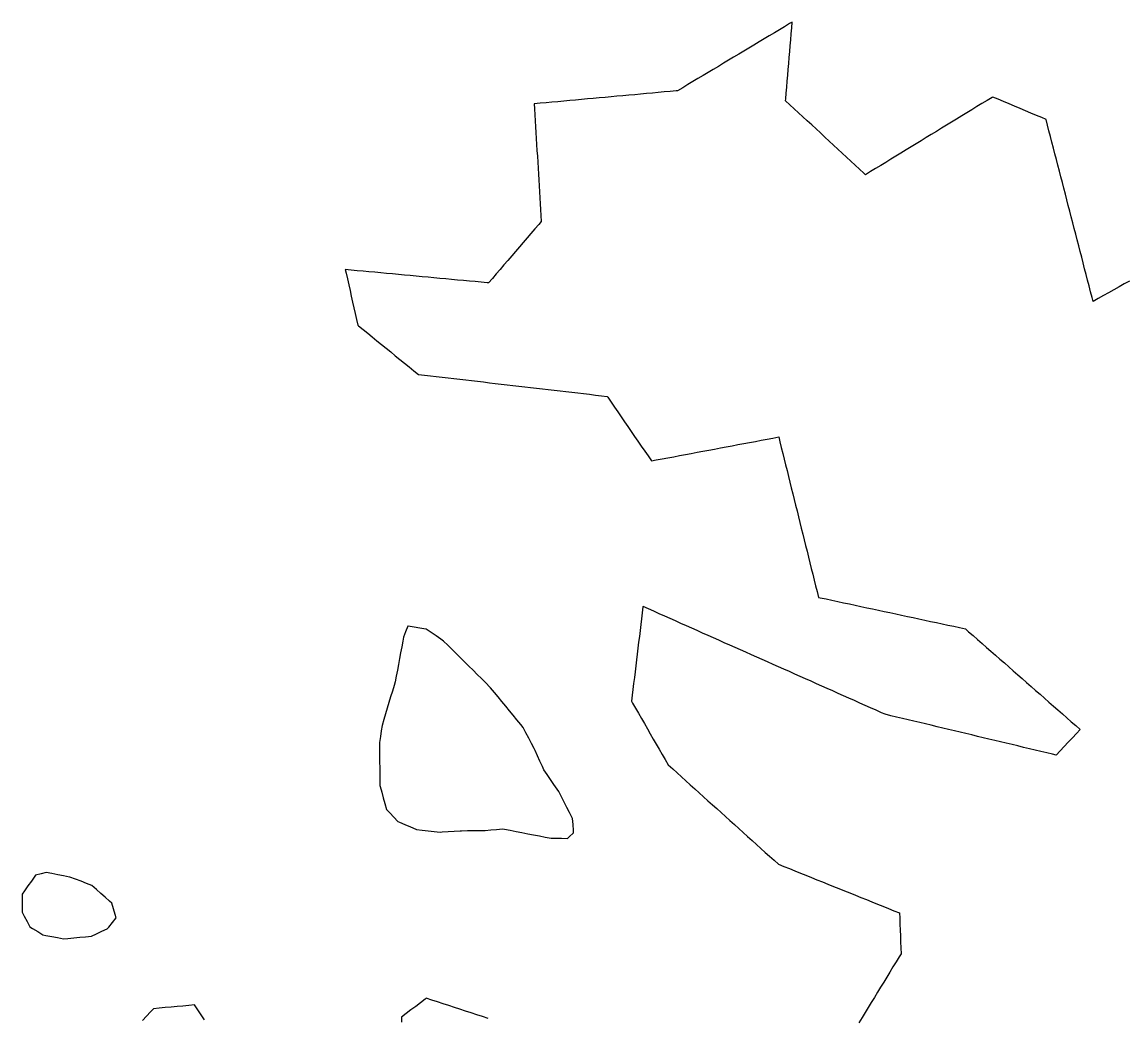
# Model space of a CAD drawing. Header units: millimetres. Extents: x 32 to 3054, y 42 to 5568.
# Drawn here: x 997.7 to 1183.8, y 4980.7 to 5148.6 of the extents above; entities that cross this region are included whole.
import ezdxf

# ---------------------------------------------------------------- set-up
doc = ezdxf.new("R2010")
doc.units = ezdxf.units.MM
for name, color, linetype in [('ALL_ISLANDS', 7, 'Continuous'), ('OUTLINE_ISLAND_01', 7, 'Continuous'), ('OUTLINE_ISLAND_23', 7, 'Continuous'), ('OUTLINE_ISLAND_65', 7, 'Continuous')]:
    doc.layers.add(name, color=color, linetype=linetype)

msp = doc.modelspace()

# ---------------------------------------------------------------- linework, layer by layer
at = {"layer": 'ALL_ISLANDS'}
for points in [[(1184.3455, 5104.938), (1183.4727, 5104.45), (1182.5999, 5103.962), (1181.7271, 5103.4739), (1180.8542, 5102.9859), (1179.9814, 5102.4978), (1179.1086, 5102.0098), (1178.2358, 5101.5218), (1178.0637, 5102.1869), (1177.8132, 5103.155), (1177.5628, 5104.1231), (1177.3123, 5105.0913), (1177.0618, 5106.0594), (1176.8114, 5107.0275), (1176.5609, 5107.9956), (1176.3104, 5108.9638), (1176.06, 5109.9319), (1175.8095, 5110.9), (1175.559, 5111.8681), (1175.3086, 5112.8363), (1175.0581, 5113.8044), (1174.8076, 5114.7725), (1174.5572, 5115.7406), (1174.3067, 5116.7088), (1174.0562, 5117.6769), (1173.8058, 5118.645), (1173.5553, 5119.6131), (1173.3048, 5120.5813), (1173.0544, 5121.5494), (1172.8039, 5122.5175), (1172.5534, 5123.4856), (1172.303, 5124.4538), (1172.0525, 5125.4219), (1171.802, 5126.39), (1171.5516, 5127.3581), (1171.3011, 5128.3263), (1171.0506, 5129.2944), (1170.8002, 5130.2625), (1170.5497, 5131.2306), (1170.2992, 5132.1988), (1169.6098, 5132.4876), (1168.6874, 5132.8739), (1167.7651, 5133.2603), (1166.8428, 5133.6466), (1165.9204, 5134.033), (1164.9981, 5134.4194), (1164.0757, 5134.8057), (1163.1534, 5135.1921), (1162.231, 5135.5785), (1161.3087, 5135.9648), (1161.2092, 5135.904), (1160.3559, 5135.3826), (1159.5027, 5134.8611), (1158.6494, 5134.3397), (1157.7961, 5133.8182), (1156.9428, 5133.2967), (1156.0895, 5132.7753), (1155.2363, 5132.2538), (1154.383, 5131.7324), (1153.5297, 5131.2109), (1152.6764, 5130.6894), (1151.8232, 5130.168), (1150.9699, 5129.6465), (1150.1166, 5129.1251), (1149.2633, 5128.6036), (1148.4101, 5128.0821), (1147.5568, 5127.5607), (1146.7035, 5127.0392), (1145.8502, 5126.5178), (1144.997, 5125.9963), (1144.1437, 5125.4748), (1143.2904, 5124.9534), (1142.4371, 5124.4319), (1141.5839, 5123.9105), (1140.7306, 5123.389), (1139.8773, 5122.8675), (1139.6142, 5123.1109), (1138.8801, 5123.7899), (1138.146, 5124.4689), (1137.4118, 5125.1479), (1136.6777, 5125.8269), (1135.9436, 5126.5059), (1135.2095, 5127.185), (1134.4753, 5127.864), (1133.7412, 5128.543), (1133.0071, 5129.222), (1132.273, 5129.901), (1131.5388, 5130.58), (1130.8047, 5131.259), (1130.0706, 5131.9381), (1129.3364, 5132.6171), (1128.6023, 5133.2961), (1127.8682, 5133.9751), (1127.1341, 5134.6541), (1126.3999, 5135.3331), (1126.4262, 5135.6406), (1126.5112, 5136.6369), (1126.5962, 5137.6333), (1126.6812, 5138.6297), (1126.7662, 5139.6261), (1126.8512, 5140.6225), (1126.9362, 5141.6188), (1127.0212, 5142.6152), (1127.1062, 5143.6116), (1127.1912, 5144.608), (1127.2762, 5145.6044), (1127.3612, 5146.6007), (1127.4462, 5147.5971), (1127.5312, 5148.5935), (1127.0855, 5148.3265), (1126.2277, 5147.8126), (1125.3699, 5147.2986), (1124.5121, 5146.7847), (1123.6542, 5146.2707), (1122.7964, 5145.7568), (1121.9386, 5145.2428), (1121.0808, 5144.7289), (1120.223, 5144.2149), (1119.3651, 5143.701), (1118.5073, 5143.1871), (1117.6495, 5142.6731), (1116.7917, 5142.1592), (1115.9338, 5141.6452), (1115.076, 5141.1313), (1114.2182, 5140.6173), (1113.3604, 5140.1034), (1112.5026, 5139.5894), (1111.6447, 5139.0755), (1110.7869, 5138.5615), (1109.9291, 5138.0476), (1109.0713, 5137.5337), (1108.2134, 5137.0197), (1107.9486, 5136.9955), (1106.9527, 5136.9043), (1105.9569, 5136.8132), (1104.9611, 5136.7221), (1103.9652, 5136.631), (1102.9694, 5136.5398), (1101.9735, 5136.4487), (1100.9777, 5136.3576), (1099.9819, 5136.2665), (1098.986, 5136.1754), (1097.9902, 5136.0842), (1096.9943, 5135.9931), (1095.9985, 5135.902), (1095.0027, 5135.8109), (1094.0068, 5135.7197), (1093.011, 5135.6286), (1092.0151, 5135.5375), (1091.0193, 5135.4464), (1090.0235, 5135.3552), (1089.0276, 5135.2641), (1088.0318, 5135.173), (1087.0359, 5135.0819), (1086.0401, 5134.9907), (1085.0443, 5134.8996), (1084.0484, 5134.8085), (1084.0988, 5133.9588), (1084.158, 5132.9605), (1084.2171, 5131.9623), (1084.2763, 5130.9641), (1084.3355, 5129.9658), (1084.3946, 5128.9676), (1084.4538, 5127.9693), (1084.513, 5126.9711), (1084.5721, 5125.9728), (1084.6313, 5124.9746), (1084.6905, 5123.9763), (1084.7497, 5122.9781), (1084.8088, 5121.9798), (1084.868, 5120.9816), (1084.9272, 5119.9833), (1084.9863, 5118.9851), (1085.0455, 5117.9868), (1085.1047, 5116.9886), (1085.1639, 5115.9903), (1085.223, 5114.9921), (1084.8025, 5114.5021), (1084.1513, 5113.7433), (1083.5, 5112.9844), (1082.8487, 5112.2256), (1082.1975, 5111.4667), (1081.5462, 5110.7079), (1080.8949, 5109.949), (1080.2437, 5109.1902), (1079.5924, 5108.4313), (1078.9411, 5107.6725), (1078.2899, 5106.9136), (1077.6386, 5106.1548), (1076.9873, 5105.3959), (1076.3361, 5104.6371), (1076.1023, 5104.6588), (1075.1066, 5104.7512), (1074.1108, 5104.8435), (1073.1151, 5104.9359), (1072.1194, 5105.0283), (1071.1237, 5105.1207), (1070.1279, 5105.2131), (1069.1322, 5105.3055), (1068.1365, 5105.3979), (1067.1408, 5105.4902), (1066.1451, 5105.5826), (1065.1493, 5105.675), (1064.1536, 5105.7674), (1063.1579, 5105.8598), (1062.1622, 5105.9522), (1061.1664, 5106.0446), (1060.1707, 5106.137), (1059.175, 5106.2293), (1058.1793, 5106.3217), (1057.1835, 5106.4141), (1056.1878, 5106.5065), (1055.1921, 5106.5989), (1054.1964, 5106.6913), (1053.2007, 5106.7837), (1052.2049, 5106.876), (1052.3394, 5106.2794), (1052.5592, 5105.3038), (1052.7791, 5104.3283), (1052.9989, 5103.3528), (1053.2187, 5102.3772), (1053.4386, 5101.4017), (1053.6584, 5100.4261), (1053.8782, 5099.4506), (1054.0981, 5098.4751), (1054.3179, 5097.4995), (1054.4308, 5097.4077), (1055.2066, 5096.7767), (1055.9824, 5096.1457), (1056.7582, 5095.5147), (1057.534, 5094.8837), (1058.3098, 5094.2528), (1059.0855, 5093.6218), (1059.8613, 5092.9908), (1060.6371, 5092.3598), (1061.4129, 5091.7288), (1062.1887, 5091.0978), (1062.9645, 5090.4668), (1063.7403, 5089.8358), (1064.5161, 5089.2048), (1064.5623, 5089.1994), (1065.5557, 5089.0841), (1066.549, 5088.9687), (1067.5423, 5088.8533), (1068.5356, 5088.7379), (1069.5289, 5088.6226), (1070.5223, 5088.5072), (1071.5156, 5088.3918), (1072.5089, 5088.2764), (1073.5022, 5088.161), (1074.4956, 5088.0457), (1075.4889, 5087.9303), (1076.4822, 5087.8149), (1077.4755, 5087.6995), (1078.4688, 5087.5842), (1079.4622, 5087.4688), (1080.4555, 5087.3534), (1081.4488, 5087.238), (1082.4421, 5087.1226), (1083.4354, 5087.0073), (1084.4288, 5086.8919), (1085.4221, 5086.7765), (1086.4154, 5086.6611), (1087.4087, 5086.5458), (1088.4021, 5086.4304), (1089.3954, 5086.315), (1090.3887, 5086.1996), (1091.382, 5086.0842), (1092.3753, 5085.9689), (1093.3687, 5085.8535), (1094.362, 5085.7381), (1095.3553, 5085.6227), (1096.3486, 5085.5074), (1096.4466, 5085.3643), (1097.0115, 5084.5391), (1097.5764, 5083.714), (1098.1413, 5082.8888), (1098.7062, 5082.0637), (1099.2711, 5081.2385), (1099.836, 5080.4134), (1100.4009, 5079.5882), (1100.9658, 5078.7631), (1101.5308, 5077.9379), (1102.0957, 5077.1128), (1102.6606, 5076.2876), (1103.2255, 5075.4624), (1103.7904, 5074.6373), (1104.6026, 5074.7898), (1105.5854, 5074.9744), (1106.5682, 5075.1589), (1107.551, 5075.3435), (1108.5338, 5075.5281), (1109.5167, 5075.7126), (1110.4995, 5075.8972), (1111.4823, 5076.0818), (1112.4651, 5076.2663), (1113.4479, 5076.4509), (1114.4308, 5076.6355), (1115.4136, 5076.82), (1116.3964, 5077.0046), (1117.3792, 5077.1892), (1118.362, 5077.3737), (1119.3449, 5077.5583), (1120.3277, 5077.7429), (1121.3105, 5077.9274), (1122.2933, 5078.112), (1123.2761, 5078.2966), (1124.259, 5078.4811), (1125.2418, 5078.6657), (1125.4465, 5077.8399), (1125.6872, 5076.8693), (1125.9279, 5075.8987), (1126.1686, 5074.9281), (1126.4092, 5073.9575), (1126.6499, 5072.9869), (1126.8906, 5072.0163), (1127.1312, 5071.0457), (1127.3719, 5070.0751), (1127.6126, 5069.1045), (1127.8533, 5068.1338), (1128.0939, 5067.1632), (1128.3346, 5066.1926), (1128.5753, 5065.222), (1128.816, 5064.2514), (1129.0566, 5063.2808), (1129.2973, 5062.3102), (1129.538, 5061.3396), (1129.7787, 5060.369), (1130.0193, 5059.3984), (1130.26, 5058.4278), (1130.5007, 5057.4572), (1130.7413, 5056.4866), (1130.982, 5055.516), (1131.2227, 5054.5454), (1131.4634, 5053.5748), (1131.704, 5052.6041), (1131.9447, 5051.6335), (1132.2625, 5051.5655), (1133.2403, 5051.3561), (1134.2182, 5051.1467), (1135.196, 5050.9373), (1136.1738, 5050.7279), (1137.1517, 5050.5185), (1138.1295, 5050.3091), (1139.1073, 5050.0997), (1140.0852, 5049.8903), (1141.063, 5049.6809), (1142.0408, 5049.4715), (1143.0187, 5049.2621), (1143.9965, 5049.0527), (1144.9743, 5048.8434), (1145.9522, 5048.634), (1146.93, 5048.4246), (1147.9078, 5048.2152), (1148.8856, 5048.0058), (1149.8635, 5047.7964), (1150.8413, 5047.587), (1151.8191, 5047.3776), (1152.797, 5047.1682), (1153.7748, 5046.9588), (1154.7526, 5046.7494), (1155.7305, 5046.54), (1156.7083, 5046.3306), (1157.2616, 5045.8453), (1158.0134, 5045.186), (1158.7653, 5044.5266), (1159.5171, 5043.8672), (1160.2689, 5043.2079), (1161.0207, 5042.5485), (1161.7726, 5041.8892), (1162.5244, 5041.2298), (1163.2762, 5040.5704), (1164.028, 5039.9111), (1164.7798, 5039.2517), (1165.5317, 5038.5923), (1166.2835, 5037.933), (1167.0353, 5037.2736), (1167.7871, 5036.6142), (1168.539, 5035.9549), (1169.2908, 5035.2955), (1170.0426, 5034.6361), (1170.7944, 5033.9768), (1171.5462, 5033.3174), (1172.2981, 5032.658), (1173.0499, 5031.9987), (1173.8017, 5031.3393), (1174.5535, 5030.6799), (1175.3054, 5030.0206), (1176.0572, 5029.3612), (1175.4249, 5028.6884), (1174.7401, 5027.9597), (1174.0553, 5027.231), (1173.3705, 5026.5022), (1172.6857, 5025.7735), (1172.0009, 5025.0448), (1171.3878, 5025.1911), (1170.4151, 5025.4231), (1169.4424, 5025.6552), (1168.4697, 5025.8873), (1167.497, 5026.1193), (1166.5243, 5026.3514), (1165.5516, 5026.5835), (1164.5789, 5026.8155), (1163.6062, 5027.0476), (1162.6335, 5027.2797), (1161.6608, 5027.5118), (1160.6881, 5027.7438), (1159.7154, 5027.9759), (1158.7427, 5028.208), (1157.77, 5028.44), (1156.7973, 5028.6721), (1155.8246, 5028.9042), (1154.8519, 5029.1362), (1153.8792, 5029.3683), (1152.9065, 5029.6004), (1151.9338, 5029.8324), (1150.9611, 5030.0645), (1149.9884, 5030.2966), (1149.0157, 5030.5287), (1148.043, 5030.7607), (1147.0703, 5030.9928), (1146.0976, 5031.2249), (1145.1249, 5031.4569), (1144.1522, 5031.689), (1143.1795, 5031.9211), (1142.5688, 5032.1932), (1141.6554, 5032.6001), (1140.7419, 5033.0071), (1139.8285, 5033.4141), (1138.9151, 5033.8211), (1138.0016, 5034.228), (1137.0882, 5034.635), (1136.1747, 5035.042), (1135.2613, 5035.449), (1134.3479, 5035.8559), (1133.4344, 5036.2629), (1132.521, 5036.6699), (1131.6076, 5037.0769), (1130.6941, 5037.4838), (1129.7807, 5037.8908), (1128.8672, 5038.2978), (1127.9538, 5038.7048), (1127.0404, 5039.1117), (1126.1269, 5039.5187), (1125.2135, 5039.9257), (1124.3, 5040.3327), (1123.3866, 5040.7396), (1122.4732, 5041.1466), (1121.5597, 5041.5536), (1120.6463, 5041.9606), (1119.7328, 5042.3675), (1118.8194, 5042.7745), (1117.906, 5043.1815), (1116.9925, 5043.5885), (1116.0791, 5043.9954), (1115.1656, 5044.4024), (1114.2522, 5044.8094), (1113.3388, 5045.2164), (1112.4253, 5045.6233), (1111.5119, 5046.0303), (1110.5984, 5046.4373), (1109.685, 5046.8443), (1108.7716, 5047.2512), (1107.8581, 5047.6582), (1106.9447, 5048.0652), (1106.0312, 5048.4722), (1105.1178, 5048.8791), (1104.2044, 5049.2861), (1103.2909, 5049.6931), (1102.3775, 5050.1), (1102.3679, 5050.0208), (1102.2472, 5049.0281), (1102.1266, 5048.0354), (1102.0059, 5047.0427), (1101.8852, 5046.0501), (1101.7646, 5045.0574), (1101.6439, 5044.0647), (1101.5233, 5043.072), (1101.4026, 5042.0793), (1101.282, 5041.0866), (1101.1613, 5040.0939), (1101.0407, 5039.1012), (1100.92, 5038.1085), (1100.7994, 5037.1158), (1100.6787, 5036.1231), (1100.5581, 5035.1304), (1100.4374, 5034.1377), (1100.6207, 5033.8192), (1101.1193, 5032.9524), (1101.618, 5032.0856), (1102.1167, 5031.2188), (1102.6154, 5030.352), (1103.114, 5029.4852), (1103.6127, 5028.6184), (1104.1114, 5027.7516), (1104.61, 5026.8849), (1105.1087, 5026.0181), (1105.6074, 5025.1513), (1106.1061, 5024.2845), (1106.6047, 5023.4177), (1106.6398, 5023.3861), (1107.3826, 5022.7165), (1108.1253, 5022.0469), (1108.868, 5021.3773), (1109.6107, 5020.7077), (1110.3535, 5020.0381), (1111.0962, 5019.3685), (1111.8389, 5018.6989), (1112.5816, 5018.0293), (1113.3244, 5017.3597), (1114.0671, 5016.6901), (1114.8098, 5016.0205), (1115.5525, 5015.3509), (1116.2952, 5014.6813), (1117.038, 5014.0117), (1117.7807, 5013.3421), (1118.5234, 5012.6725), (1119.2661, 5012.0029), (1120.0089, 5011.3333), (1120.7516, 5010.6637), (1121.4943, 5009.9941), (1122.237, 5009.3245), (1122.9798, 5008.6549), (1123.7225, 5007.9853), (1124.4652, 5007.3157), (1125.2079, 5006.6461), (1126.1201, 5006.2795), (1127.048, 5005.9065), (1127.9758, 5005.5336), (1128.9037, 5005.1606), (1129.8315, 5004.7877), (1130.7594, 5004.4147), (1131.6872, 5004.0418), (1132.6151, 5003.6688), (1133.5429, 5003.2959), (1134.4708, 5002.9229), (1135.3986, 5002.55), (1136.3265, 5002.177), (1137.2543, 5001.8041), (1138.1822, 5001.4311), (1139.11, 5001.0582), (1140.0379, 5000.6852), (1140.9657, 5000.3122), (1141.8936, 4999.9393), (1142.8214, 4999.5663), (1143.7493, 4999.1934), (1144.6771, 4998.8204), (1145.605, 4998.4475), (1145.6385, 4997.5641), (1145.6764, 4996.5648), (1145.7143, 4995.5655), (1145.7522, 4994.5662), (1145.7901, 4993.567), (1145.828, 4992.5677), (1145.8659, 4991.5684), (1145.5466, 4991.0452), (1145.0257, 4990.1916), (1144.5047, 4989.338), (1143.9838, 4988.4844), (1143.4628, 4987.6308), (1142.9419, 4986.7772), (1142.421, 4985.9236), (1141.9, 4985.07), (1141.3791, 4984.2164), (1140.8581, 4983.3628), (1140.3372, 4982.5092), (1139.8162, 4981.6556), (1139.2953, 4980.8021), (1138.7744, 4979.9485)], [(1076.2885, 4980.6569), (1075.3374, 4980.9658), (1074.3863, 4981.2748), (1073.4352, 4981.5837), (1072.4841, 4981.8926), (1071.533, 4982.2015), (1070.5819, 4982.5105), (1069.6308, 4982.8194), (1068.6798, 4983.1283), (1067.7287, 4983.4372), (1066.7776, 4983.7462), (1065.8265, 4984.0551), (1065.6497, 4983.9188), (1064.8576, 4983.3084), (1064.0655, 4982.698), (1063.2734, 4982.0876), (1062.4813, 4981.4772), (1061.6892, 4980.8668), (1061.6657, 4980.0297)], [(1028.4977, 4980.452), (1027.9338, 4981.2779), (1027.3698, 4982.1037), (1026.8059, 4982.9295), (1025.8363, 4982.8424), (1024.8403, 4982.7529), (1023.8443, 4982.6635), (1022.8483, 4982.574), (1021.8523, 4982.4845), (1020.8563, 4982.3951), (1019.8603, 4982.3056), (1019.3775, 4981.7893), (1018.6945, 4981.059), (1018.0114, 4980.3286)]]:
    msp.add_lwpolyline(points, dxfattribs=at)
for points in [[(1062.7362, 5046.7792), (1062.3772, 5045.8458), (1062.0182, 5044.9125), (1061.8974, 5044.2631), (1061.7144, 5043.28), (1061.5315, 5042.2969), (1061.3485, 5041.3138), (1061.1655, 5040.3306), (1060.9826, 5039.3475), (1060.7996, 5038.3644), (1060.6167, 5037.3813), (1060.4278, 5036.7595), (1060.1371, 5035.8026), (1059.8465, 5034.8458), (1059.5558, 5033.889), (1059.2651, 5032.9322), (1058.9745, 5031.9753), (1058.6838, 5031.0185), (1058.3932, 5030.0617), (1058.2603, 5029.1543), (1058.1155, 5028.1649), (1057.9706, 5027.1754), (1057.9727, 5026.9034), (1057.9804, 5025.9034), (1057.9881, 5024.9035), (1057.9958, 5023.9035), (1058.0035, 5022.9035), (1058.0112, 5021.9036), (1058.0189, 5020.9036), (1058.0266, 5019.9036), (1058.0702, 5019.7489), (1058.3412, 5018.7864), (1058.6122, 5017.8238), (1058.8833, 5016.8612), (1059.1543, 5015.8987), (1059.703, 5015.3182), (1060.39, 5014.5916), (1061.077, 5013.8649), (1061.3483, 5013.7458), (1062.264, 5013.3438), (1063.1796, 5012.9418), (1064.0952, 5012.5398), (1064.1941, 5012.5286), (1065.1877, 5012.4163), (1066.1814, 5012.304), (1067.1751, 5012.1916), (1068.1687, 5012.0793), (1068.5498, 5012.1038), (1069.5477, 5012.168), (1070.5456, 5012.2321), (1071.5436, 5012.2963), (1071.7751, 5012.2989), (1072.7751, 5012.3104), (1073.775, 5012.3219), (1074.7749, 5012.3334), (1075.7749, 5012.3449), (1076.7079, 5012.4324), (1077.7036, 5012.5257), (1078.6992, 5012.6191), (1079.0244, 5012.5565), (1080.0064, 5012.3672), (1080.9883, 5012.178), (1081.9702, 5011.9888), (1082.9522, 5011.7996), (1083.9341, 5011.6103), (1084.916, 5011.4211), (1085.898, 5011.2319), (1086.8799, 5011.0427), (1087.6643, 5011.0333), (1088.6642, 5011.0213), (1089.6641, 5011.0093), (1089.9451, 5011.2667), (1090.6825, 5011.9421), (1090.6539, 5012.3439), (1090.5831, 5013.3414), (1090.5122, 5014.3388), (1090.4506, 5014.4596), (1089.9964, 5015.3505), (1089.5422, 5016.2414), (1089.0879, 5017.1322), (1088.6337, 5018.0231), (1088.1794, 5018.914), (1087.9216, 5019.2878), (1087.354, 5020.1111), (1086.7863, 5020.9344), (1086.2186, 5021.7576), (1085.651, 5022.5809), (1085.4126, 5023.1084), (1085.0008, 5024.0197), (1084.589, 5024.9309), (1084.1772, 5025.8422), (1084.0277, 5026.1335), (1083.5711, 5027.0232), (1083.1145, 5027.9129), (1082.6579, 5028.8026), (1082.2014, 5029.6923), (1081.7738, 5030.2133), (1081.1394, 5030.9863), (1080.505, 5031.7593), (1079.8706, 5032.5324), (1079.2362, 5033.3054), (1078.6018, 5034.0784), (1077.9674, 5034.8514), (1077.333, 5035.6244), (1076.6986, 5036.3974), (1076.5762, 5036.519), (1075.8668, 5037.2238), (1075.1574, 5037.9287), (1074.4481, 5038.6335), (1073.7387, 5039.3383), (1073.0293, 5040.0431), (1072.3199, 5040.7479), (1071.6105, 5041.4527), (1070.9011, 5042.1575), (1070.1917, 5042.8623), (1069.4823, 5043.5671), (1068.7729, 5044.272), (1068.3258, 5044.5761), (1067.499, 5045.1387), (1066.6722, 5045.7012), (1065.8454, 5046.2637), (1065.763, 5046.2773), (1064.7765, 5046.4409), (1063.7899, 5046.6045), (1062.8034, 5046.768)], [(997.7324, 5001.5958), (997.7324, 5000.5958), (997.7324, 4999.5958), (997.7324, 4998.5958), (998.1083, 4997.88), (998.5732, 4996.9946), (999.0381, 4996.1093), (999.5127, 4995.8182), (1000.3652, 4995.2955), (1001.2177, 4994.7728), (1001.7639, 4994.6653), (1002.7451, 4994.4721), (1003.7263, 4994.279), (1004.7074, 4994.0859), (1005.4517, 4994.1567), (1006.4472, 4994.2515), (1007.4427, 4994.3462), (1008.4382, 4994.4409), (1009.4337, 4994.5356), (1010.2883, 4994.9349), (1011.1944, 4995.3581), (1012.1004, 4995.7813), (1012.3292, 4996.0573), (1012.9675, 4996.8271), (1013.6058, 4997.5969), (1013.4269, 4998.1757), (1013.1317, 4999.1311), (1012.8365, 5000.0865), (1012.4836, 5000.405), (1011.7413, 5001.0751), (1010.999, 5001.7452), (1010.2568, 5002.4153), (1009.5145, 5003.0854), (1008.6082, 5003.4236), (1007.6714, 5003.7733), (1006.7345, 5004.1229), (1005.7976, 5004.4726), (1005.6987, 5004.4918), (1004.7172, 5004.683), (1003.7356, 5004.8742), (1002.7541, 5005.0655), (1001.7726, 5005.2567), (1000.9776, 5005.0562), (1000.008, 5004.8117), (999.8854, 5004.6385), (999.3078, 5003.8222), (998.7301, 5003.0058), (998.1525, 5002.1895)]]:
    msp.add_lwpolyline(points, close=True, dxfattribs=at)
at = {"layer": 'OUTLINE_ISLAND_01'}
for points in [[(1184.3455, 5104.938), (1183.4727, 5104.45), (1182.5999, 5103.962), (1181.7271, 5103.4739), (1180.8542, 5102.9859), (1179.9814, 5102.4978), (1179.1086, 5102.0098), (1178.2358, 5101.5218), (1178.0637, 5102.1869), (1177.8132, 5103.155), (1177.5628, 5104.1231), (1177.3123, 5105.0913), (1177.0618, 5106.0594), (1176.8114, 5107.0275), (1176.5609, 5107.9956), (1176.3104, 5108.9638), (1176.06, 5109.9319), (1175.8095, 5110.9), (1175.559, 5111.8681), (1175.3086, 5112.8363), (1175.0581, 5113.8044), (1174.8076, 5114.7725), (1174.5572, 5115.7406), (1174.3067, 5116.7088), (1174.0562, 5117.6769), (1173.8058, 5118.645), (1173.5553, 5119.6131), (1173.3048, 5120.5813), (1173.0544, 5121.5494), (1172.8039, 5122.5175), (1172.5534, 5123.4856), (1172.303, 5124.4538), (1172.0525, 5125.4219), (1171.802, 5126.39), (1171.5516, 5127.3581), (1171.3011, 5128.3263), (1171.0506, 5129.2944), (1170.8002, 5130.2625), (1170.5497, 5131.2306), (1170.2992, 5132.1988), (1169.6098, 5132.4876), (1168.6874, 5132.8739), (1167.7651, 5133.2603), (1166.8428, 5133.6466), (1165.9204, 5134.033), (1164.9981, 5134.4194), (1164.0757, 5134.8057), (1163.1534, 5135.1921), (1162.231, 5135.5785), (1161.3087, 5135.9648), (1161.2092, 5135.904), (1160.3559, 5135.3826), (1159.5027, 5134.8611), (1158.6494, 5134.3397), (1157.7961, 5133.8182), (1156.9428, 5133.2967), (1156.0895, 5132.7753), (1155.2363, 5132.2538), (1154.383, 5131.7324), (1153.5297, 5131.2109), (1152.6764, 5130.6894), (1151.8232, 5130.168), (1150.9699, 5129.6465), (1150.1166, 5129.1251), (1149.2633, 5128.6036), (1148.4101, 5128.0821), (1147.5568, 5127.5607), (1146.7035, 5127.0392), (1145.8502, 5126.5178), (1144.997, 5125.9963), (1144.1437, 5125.4748), (1143.2904, 5124.9534), (1142.4371, 5124.4319), (1141.5839, 5123.9105), (1140.7306, 5123.389), (1139.8773, 5122.8675), (1139.6142, 5123.1109), (1138.8801, 5123.7899), (1138.146, 5124.4689), (1137.4118, 5125.1479), (1136.6777, 5125.8269), (1135.9436, 5126.5059), (1135.2095, 5127.185), (1134.4753, 5127.864), (1133.7412, 5128.543), (1133.0071, 5129.222), (1132.273, 5129.901), (1131.5388, 5130.58), (1130.8047, 5131.259), (1130.0706, 5131.9381), (1129.3364, 5132.6171), (1128.6023, 5133.2961), (1127.8682, 5133.9751), (1127.1341, 5134.6541), (1126.3999, 5135.3331), (1126.4262, 5135.6406), (1126.5112, 5136.6369), (1126.5962, 5137.6333), (1126.6812, 5138.6297), (1126.7662, 5139.6261), (1126.8512, 5140.6225), (1126.9362, 5141.6188), (1127.0212, 5142.6152), (1127.1062, 5143.6116), (1127.1912, 5144.608), (1127.2762, 5145.6044), (1127.3612, 5146.6007), (1127.4462, 5147.5971), (1127.5312, 5148.5935), (1127.0855, 5148.3265), (1126.2277, 5147.8126), (1125.3699, 5147.2986), (1124.5121, 5146.7847), (1123.6542, 5146.2707), (1122.7964, 5145.7568), (1121.9386, 5145.2428), (1121.0808, 5144.7289), (1120.223, 5144.2149), (1119.3651, 5143.701), (1118.5073, 5143.1871), (1117.6495, 5142.6731), (1116.7917, 5142.1592), (1115.9338, 5141.6452), (1115.076, 5141.1313), (1114.2182, 5140.6173), (1113.3604, 5140.1034), (1112.5026, 5139.5894), (1111.6447, 5139.0755), (1110.7869, 5138.5615), (1109.9291, 5138.0476), (1109.0713, 5137.5337), (1108.2134, 5137.0197), (1107.9486, 5136.9955), (1106.9527, 5136.9043), (1105.9569, 5136.8132), (1104.9611, 5136.7221), (1103.9652, 5136.631), (1102.9694, 5136.5398), (1101.9735, 5136.4487), (1100.9777, 5136.3576), (1099.9819, 5136.2665), (1098.986, 5136.1754), (1097.9902, 5136.0842), (1096.9943, 5135.9931), (1095.9985, 5135.902), (1095.0027, 5135.8109), (1094.0068, 5135.7197), (1093.011, 5135.6286), (1092.0151, 5135.5375), (1091.0193, 5135.4464), (1090.0235, 5135.3552), (1089.0276, 5135.2641), (1088.0318, 5135.173), (1087.0359, 5135.0819), (1086.0401, 5134.9907), (1085.0443, 5134.8996), (1084.0484, 5134.8085), (1084.0988, 5133.9588), (1084.158, 5132.9605), (1084.2171, 5131.9623), (1084.2763, 5130.9641), (1084.3355, 5129.9658), (1084.3946, 5128.9676), (1084.4538, 5127.9693), (1084.513, 5126.9711), (1084.5721, 5125.9728), (1084.6313, 5124.9746), (1084.6905, 5123.9763), (1084.7497, 5122.9781), (1084.8088, 5121.9798), (1084.868, 5120.9816), (1084.9272, 5119.9833), (1084.9863, 5118.9851), (1085.0455, 5117.9868), (1085.1047, 5116.9886), (1085.1639, 5115.9903), (1085.223, 5114.9921), (1084.8025, 5114.5021), (1084.1513, 5113.7433), (1083.5, 5112.9844), (1082.8487, 5112.2256), (1082.1975, 5111.4667), (1081.5462, 5110.7079), (1080.8949, 5109.949), (1080.2437, 5109.1902), (1079.5924, 5108.4313), (1078.9411, 5107.6725), (1078.2899, 5106.9136), (1077.6386, 5106.1548), (1076.9873, 5105.3959), (1076.3361, 5104.6371), (1076.1023, 5104.6588), (1075.1066, 5104.7512), (1074.1108, 5104.8435), (1073.1151, 5104.9359), (1072.1194, 5105.0283), (1071.1237, 5105.1207), (1070.1279, 5105.2131), (1069.1322, 5105.3055), (1068.1365, 5105.3979), (1067.1408, 5105.4902), (1066.1451, 5105.5826), (1065.1493, 5105.675), (1064.1536, 5105.7674), (1063.1579, 5105.8598), (1062.1622, 5105.9522), (1061.1664, 5106.0446), (1060.1707, 5106.137), (1059.175, 5106.2293), (1058.1793, 5106.3217), (1057.1835, 5106.4141), (1056.1878, 5106.5065), (1055.1921, 5106.5989), (1054.1964, 5106.6913), (1053.2007, 5106.7837), (1052.2049, 5106.876), (1052.3394, 5106.2794), (1052.5592, 5105.3038), (1052.7791, 5104.3283), (1052.9989, 5103.3528), (1053.2187, 5102.3772), (1053.4386, 5101.4017), (1053.6584, 5100.4261), (1053.8782, 5099.4506), (1054.0981, 5098.4751), (1054.3179, 5097.4995), (1054.4308, 5097.4077), (1055.2066, 5096.7767), (1055.9824, 5096.1457), (1056.7582, 5095.5147), (1057.534, 5094.8837), (1058.3098, 5094.2528), (1059.0855, 5093.6218), (1059.8613, 5092.9908), (1060.6371, 5092.3598), (1061.4129, 5091.7288), (1062.1887, 5091.0978), (1062.9645, 5090.4668), (1063.7403, 5089.8358), (1064.5161, 5089.2048), (1064.5623, 5089.1994), (1065.5557, 5089.0841), (1066.549, 5088.9687), (1067.5423, 5088.8533), (1068.5356, 5088.7379), (1069.5289, 5088.6226), (1070.5223, 5088.5072), (1071.5156, 5088.3918), (1072.5089, 5088.2764), (1073.5022, 5088.161), (1074.4956, 5088.0457), (1075.4889, 5087.9303), (1076.4822, 5087.8149), (1077.4755, 5087.6995), (1078.4688, 5087.5842), (1079.4622, 5087.4688), (1080.4555, 5087.3534), (1081.4488, 5087.238), (1082.4421, 5087.1226), (1083.4354, 5087.0073), (1084.4288, 5086.8919), (1085.4221, 5086.7765), (1086.4154, 5086.6611), (1087.4087, 5086.5458), (1088.4021, 5086.4304), (1089.3954, 5086.315), (1090.3887, 5086.1996), (1091.382, 5086.0842), (1092.3753, 5085.9689), (1093.3687, 5085.8535), (1094.362, 5085.7381), (1095.3553, 5085.6227), (1096.3486, 5085.5074), (1096.4466, 5085.3643), (1097.0115, 5084.5391), (1097.5764, 5083.714), (1098.1413, 5082.8888), (1098.7062, 5082.0637), (1099.2711, 5081.2385), (1099.836, 5080.4134), (1100.4009, 5079.5882), (1100.9658, 5078.7631), (1101.5308, 5077.9379), (1102.0957, 5077.1128), (1102.6606, 5076.2876), (1103.2255, 5075.4624), (1103.7904, 5074.6373), (1104.6026, 5074.7898), (1105.5854, 5074.9744), (1106.5682, 5075.1589), (1107.551, 5075.3435), (1108.5338, 5075.5281), (1109.5167, 5075.7126), (1110.4995, 5075.8972), (1111.4823, 5076.0818), (1112.4651, 5076.2663), (1113.4479, 5076.4509), (1114.4308, 5076.6355), (1115.4136, 5076.82), (1116.3964, 5077.0046), (1117.3792, 5077.1892), (1118.362, 5077.3737), (1119.3449, 5077.5583), (1120.3277, 5077.7429), (1121.3105, 5077.9274), (1122.2933, 5078.112), (1123.2761, 5078.2966), (1124.259, 5078.4811), (1125.2418, 5078.6657), (1125.4465, 5077.8399), (1125.6872, 5076.8693), (1125.9279, 5075.8987), (1126.1686, 5074.9281), (1126.4092, 5073.9575), (1126.6499, 5072.9869), (1126.8906, 5072.0163), (1127.1312, 5071.0457), (1127.3719, 5070.0751), (1127.6126, 5069.1045), (1127.8533, 5068.1338), (1128.0939, 5067.1632), (1128.3346, 5066.1926), (1128.5753, 5065.222), (1128.816, 5064.2514), (1129.0566, 5063.2808), (1129.2973, 5062.3102), (1129.538, 5061.3396), (1129.7787, 5060.369), (1130.0193, 5059.3984), (1130.26, 5058.4278), (1130.5007, 5057.4572), (1130.7413, 5056.4866), (1130.982, 5055.516), (1131.2227, 5054.5454), (1131.4634, 5053.5748), (1131.704, 5052.6041), (1131.9447, 5051.6335), (1132.2625, 5051.5655), (1133.2403, 5051.3561), (1134.2182, 5051.1467), (1135.196, 5050.9373), (1136.1738, 5050.7279), (1137.1517, 5050.5185), (1138.1295, 5050.3091), (1139.1073, 5050.0997), (1140.0852, 5049.8903), (1141.063, 5049.6809), (1142.0408, 5049.4715), (1143.0187, 5049.2621), (1143.9965, 5049.0527), (1144.9743, 5048.8434), (1145.9522, 5048.634), (1146.93, 5048.4246), (1147.9078, 5048.2152), (1148.8856, 5048.0058), (1149.8635, 5047.7964), (1150.8413, 5047.587), (1151.8191, 5047.3776), (1152.797, 5047.1682), (1153.7748, 5046.9588), (1154.7526, 5046.7494), (1155.7305, 5046.54), (1156.7083, 5046.3306), (1157.2616, 5045.8453), (1158.0134, 5045.186), (1158.7653, 5044.5266), (1159.5171, 5043.8672), (1160.2689, 5043.2079), (1161.0207, 5042.5485), (1161.7726, 5041.8892), (1162.5244, 5041.2298), (1163.2762, 5040.5704), (1164.028, 5039.9111), (1164.7798, 5039.2517), (1165.5317, 5038.5923), (1166.2835, 5037.933), (1167.0353, 5037.2736), (1167.7871, 5036.6142), (1168.539, 5035.9549), (1169.2908, 5035.2955), (1170.0426, 5034.6361), (1170.7944, 5033.9768), (1171.5462, 5033.3174), (1172.2981, 5032.658), (1173.0499, 5031.9987), (1173.8017, 5031.3393), (1174.5535, 5030.6799), (1175.3054, 5030.0206), (1176.0572, 5029.3612), (1175.4249, 5028.6884), (1174.7401, 5027.9597), (1174.0553, 5027.231), (1173.3705, 5026.5022), (1172.6857, 5025.7735), (1172.0009, 5025.0448), (1171.3878, 5025.1911), (1170.4151, 5025.4231), (1169.4424, 5025.6552), (1168.4697, 5025.8873), (1167.497, 5026.1193), (1166.5243, 5026.3514), (1165.5516, 5026.5835), (1164.5789, 5026.8155), (1163.6062, 5027.0476), (1162.6335, 5027.2797), (1161.6608, 5027.5118), (1160.6881, 5027.7438), (1159.7154, 5027.9759), (1158.7427, 5028.208), (1157.77, 5028.44), (1156.7973, 5028.6721), (1155.8246, 5028.9042), (1154.8519, 5029.1362), (1153.8792, 5029.3683), (1152.9065, 5029.6004), (1151.9338, 5029.8324), (1150.9611, 5030.0645), (1149.9884, 5030.2966), (1149.0157, 5030.5287), (1148.043, 5030.7607), (1147.0703, 5030.9928), (1146.0976, 5031.2249), (1145.1249, 5031.4569), (1144.1522, 5031.689), (1143.1795, 5031.9211), (1142.5688, 5032.1932), (1141.6554, 5032.6001), (1140.7419, 5033.0071), (1139.8285, 5033.4141), (1138.9151, 5033.8211), (1138.0016, 5034.228), (1137.0882, 5034.635), (1136.1747, 5035.042), (1135.2613, 5035.449), (1134.3479, 5035.8559), (1133.4344, 5036.2629), (1132.521, 5036.6699), (1131.6076, 5037.0769), (1130.6941, 5037.4838), (1129.7807, 5037.8908), (1128.8672, 5038.2978), (1127.9538, 5038.7048), (1127.0404, 5039.1117), (1126.1269, 5039.5187), (1125.2135, 5039.9257), (1124.3, 5040.3327), (1123.3866, 5040.7396), (1122.4732, 5041.1466), (1121.5597, 5041.5536), (1120.6463, 5041.9606), (1119.7328, 5042.3675), (1118.8194, 5042.7745), (1117.906, 5043.1815), (1116.9925, 5043.5885), (1116.0791, 5043.9954), (1115.1656, 5044.4024), (1114.2522, 5044.8094), (1113.3388, 5045.2164), (1112.4253, 5045.6233), (1111.5119, 5046.0303), (1110.5984, 5046.4373), (1109.685, 5046.8443), (1108.7716, 5047.2512), (1107.8581, 5047.6582), (1106.9447, 5048.0652), (1106.0312, 5048.4722), (1105.1178, 5048.8791), (1104.2044, 5049.2861), (1103.2909, 5049.6931), (1102.3775, 5050.1), (1102.3679, 5050.0208), (1102.2472, 5049.0281), (1102.1266, 5048.0354), (1102.0059, 5047.0427), (1101.8852, 5046.0501), (1101.7646, 5045.0574), (1101.6439, 5044.0647), (1101.5233, 5043.072), (1101.4026, 5042.0793), (1101.282, 5041.0866), (1101.1613, 5040.0939), (1101.0407, 5039.1012), (1100.92, 5038.1085), (1100.7994, 5037.1158), (1100.6787, 5036.1231), (1100.5581, 5035.1304), (1100.4374, 5034.1377), (1100.6207, 5033.8192), (1101.1193, 5032.9524), (1101.618, 5032.0856), (1102.1167, 5031.2188), (1102.6154, 5030.352), (1103.114, 5029.4852), (1103.6127, 5028.6184), (1104.1114, 5027.7516), (1104.61, 5026.8849), (1105.1087, 5026.0181), (1105.6074, 5025.1513), (1106.1061, 5024.2845), (1106.6047, 5023.4177), (1106.6398, 5023.3861), (1107.3826, 5022.7165), (1108.1253, 5022.0469), (1108.868, 5021.3773), (1109.6107, 5020.7077), (1110.3535, 5020.0381), (1111.0962, 5019.3685), (1111.8389, 5018.6989), (1112.5816, 5018.0293), (1113.3244, 5017.3597), (1114.0671, 5016.6901), (1114.8098, 5016.0205), (1115.5525, 5015.3509), (1116.2952, 5014.6813), (1117.038, 5014.0117), (1117.7807, 5013.3421), (1118.5234, 5012.6725), (1119.2661, 5012.0029), (1120.0089, 5011.3333), (1120.7516, 5010.6637), (1121.4943, 5009.9941), (1122.237, 5009.3245), (1122.9798, 5008.6549), (1123.7225, 5007.9853), (1124.4652, 5007.3157), (1125.2079, 5006.6461), (1126.1201, 5006.2795), (1127.048, 5005.9065), (1127.9758, 5005.5336), (1128.9037, 5005.1606), (1129.8315, 5004.7877), (1130.7594, 5004.4147), (1131.6872, 5004.0418), (1132.6151, 5003.6688), (1133.5429, 5003.2959), (1134.4708, 5002.9229), (1135.3986, 5002.55), (1136.3265, 5002.177), (1137.2543, 5001.8041), (1138.1822, 5001.4311), (1139.11, 5001.0582), (1140.0379, 5000.6852), (1140.9657, 5000.3122), (1141.8936, 4999.9393), (1142.8214, 4999.5663), (1143.7493, 4999.1934), (1144.6771, 4998.8204), (1145.605, 4998.4475), (1145.6385, 4997.5641), (1145.6764, 4996.5648), (1145.7143, 4995.5655), (1145.7522, 4994.5662), (1145.7901, 4993.567), (1145.828, 4992.5677), (1145.8659, 4991.5684), (1145.5466, 4991.0452), (1145.0257, 4990.1916), (1144.5047, 4989.338), (1143.9838, 4988.4844), (1143.4628, 4987.6308), (1142.9419, 4986.7772), (1142.421, 4985.9236), (1141.9, 4985.07), (1141.3791, 4984.2164), (1140.8581, 4983.3628), (1140.3372, 4982.5092), (1139.8162, 4981.6556), (1139.2953, 4980.8021), (1138.7744, 4979.9485)], [(1076.2885, 4980.6569), (1075.3374, 4980.9658), (1074.3863, 4981.2748), (1073.4352, 4981.5837), (1072.4841, 4981.8926), (1071.533, 4982.2015), (1070.5819, 4982.5105), (1069.6308, 4982.8194), (1068.6798, 4983.1283), (1067.7287, 4983.4372), (1066.7776, 4983.7462), (1065.8265, 4984.0551), (1065.6497, 4983.9188), (1064.8576, 4983.3084), (1064.0655, 4982.698), (1063.2734, 4982.0876), (1062.4813, 4981.4772), (1061.6892, 4980.8668), (1061.6657, 4980.0297)], [(1028.4977, 4980.452), (1027.9338, 4981.2779), (1027.3698, 4982.1037), (1026.8059, 4982.9295), (1025.8363, 4982.8424), (1024.8403, 4982.7529), (1023.8443, 4982.6635), (1022.8483, 4982.574), (1021.8523, 4982.4845), (1020.8563, 4982.3951), (1019.8603, 4982.3056), (1019.3775, 4981.7893), (1018.6945, 4981.059), (1018.0114, 4980.3286)]]:
    msp.add_lwpolyline(points, dxfattribs=at)
at = {"layer": 'OUTLINE_ISLAND_23'}
msp.add_lwpolyline([(1062.7362, 5046.7792), (1062.3772, 5045.8458), (1062.0182, 5044.9125), (1061.8974, 5044.2631), (1061.7144, 5043.28), (1061.5315, 5042.2969), (1061.3485, 5041.3138), (1061.1655, 5040.3306), (1060.9826, 5039.3475), (1060.7996, 5038.3644), (1060.6167, 5037.3813), (1060.4278, 5036.7595), (1060.1371, 5035.8026), (1059.8465, 5034.8458), (1059.5558, 5033.889), (1059.2651, 5032.9322), (1058.9745, 5031.9753), (1058.6838, 5031.0185), (1058.3932, 5030.0617), (1058.2603, 5029.1543), (1058.1155, 5028.1649), (1057.9706, 5027.1754), (1057.9727, 5026.9034), (1057.9804, 5025.9034), (1057.9881, 5024.9035), (1057.9958, 5023.9035), (1058.0035, 5022.9035), (1058.0112, 5021.9036), (1058.0189, 5020.9036), (1058.0266, 5019.9036), (1058.0702, 5019.7489), (1058.3412, 5018.7864), (1058.6122, 5017.8238), (1058.8833, 5016.8612), (1059.1543, 5015.8987), (1059.703, 5015.3182), (1060.39, 5014.5916), (1061.077, 5013.8649), (1061.3483, 5013.7458), (1062.264, 5013.3438), (1063.1796, 5012.9418), (1064.0952, 5012.5398), (1064.1941, 5012.5286), (1065.1877, 5012.4163), (1066.1814, 5012.304), (1067.1751, 5012.1916), (1068.1687, 5012.0793), (1068.5498, 5012.1038), (1069.5477, 5012.168), (1070.5456, 5012.2321), (1071.5436, 5012.2963), (1071.7751, 5012.2989), (1072.7751, 5012.3104), (1073.775, 5012.3219), (1074.7749, 5012.3334), (1075.7749, 5012.3449), (1076.7079, 5012.4324), (1077.7036, 5012.5257), (1078.6992, 5012.6191), (1079.0244, 5012.5565), (1080.0064, 5012.3672), (1080.9883, 5012.178), (1081.9702, 5011.9888), (1082.9522, 5011.7996), (1083.9341, 5011.6103), (1084.916, 5011.4211), (1085.898, 5011.2319), (1086.8799, 5011.0427), (1087.6643, 5011.0333), (1088.6642, 5011.0213), (1089.6641, 5011.0093), (1089.9451, 5011.2667), (1090.6825, 5011.9421), (1090.6539, 5012.3439), (1090.5831, 5013.3414), (1090.5122, 5014.3388), (1090.4506, 5014.4596), (1089.9964, 5015.3505), (1089.5422, 5016.2414), (1089.0879, 5017.1322), (1088.6337, 5018.0231), (1088.1794, 5018.914), (1087.9216, 5019.2878), (1087.354, 5020.1111), (1086.7863, 5020.9344), (1086.2186, 5021.7576), (1085.651, 5022.5809), (1085.4126, 5023.1084), (1085.0008, 5024.0197), (1084.589, 5024.9309), (1084.1772, 5025.8422), (1084.0277, 5026.1335), (1083.5711, 5027.0232), (1083.1145, 5027.9129), (1082.6579, 5028.8026), (1082.2014, 5029.6923), (1081.7738, 5030.2133), (1081.1394, 5030.9863), (1080.505, 5031.7593), (1079.8706, 5032.5324), (1079.2362, 5033.3054), (1078.6018, 5034.0784), (1077.9674, 5034.8514), (1077.333, 5035.6244), (1076.6986, 5036.3974), (1076.5762, 5036.519), (1075.8668, 5037.2238), (1075.1574, 5037.9287), (1074.4481, 5038.6335), (1073.7387, 5039.3383), (1073.0293, 5040.0431), (1072.3199, 5040.7479), (1071.6105, 5041.4527), (1070.9011, 5042.1575), (1070.1917, 5042.8623), (1069.4823, 5043.5671), (1068.7729, 5044.272), (1068.3258, 5044.5761), (1067.499, 5045.1387), (1066.6722, 5045.7012), (1065.8454, 5046.2637), (1065.763, 5046.2773), (1064.7765, 5046.4409), (1063.7899, 5046.6045), (1062.8034, 5046.768)], close=True, dxfattribs=at)
at = {"layer": 'OUTLINE_ISLAND_65'}
msp.add_lwpolyline([(997.7324, 5001.5958), (997.7324, 5000.5958), (997.7324, 4999.5958), (997.7324, 4998.5958), (998.1083, 4997.88), (998.5732, 4996.9946), (999.0381, 4996.1093), (999.5127, 4995.8182), (1000.3652, 4995.2955), (1001.2177, 4994.7728), (1001.7639, 4994.6653), (1002.7451, 4994.4721), (1003.7263, 4994.279), (1004.7074, 4994.0859), (1005.4517, 4994.1567), (1006.4472, 4994.2515), (1007.4427, 4994.3462), (1008.4382, 4994.4409), (1009.4337, 4994.5356), (1010.2883, 4994.9349), (1011.1944, 4995.3581), (1012.1004, 4995.7813), (1012.3292, 4996.0573), (1012.9675, 4996.8271), (1013.6058, 4997.5969), (1013.4269, 4998.1757), (1013.1317, 4999.1311), (1012.8365, 5000.0865), (1012.4836, 5000.405), (1011.7413, 5001.0751), (1010.999, 5001.7452), (1010.2568, 5002.4153), (1009.5145, 5003.0854), (1008.6082, 5003.4236), (1007.6714, 5003.7733), (1006.7345, 5004.1229), (1005.7976, 5004.4726), (1005.6987, 5004.4918), (1004.7172, 5004.683), (1003.7356, 5004.8742), (1002.7541, 5005.0655), (1001.7726, 5005.2567), (1000.9776, 5005.0562), (1000.008, 5004.8117), (999.8854, 5004.6385), (999.3078, 5003.8222), (998.7301, 5003.0058), (998.1525, 5002.1895)], close=True, dxfattribs=at)

doc.saveas('drawing.dxf')
